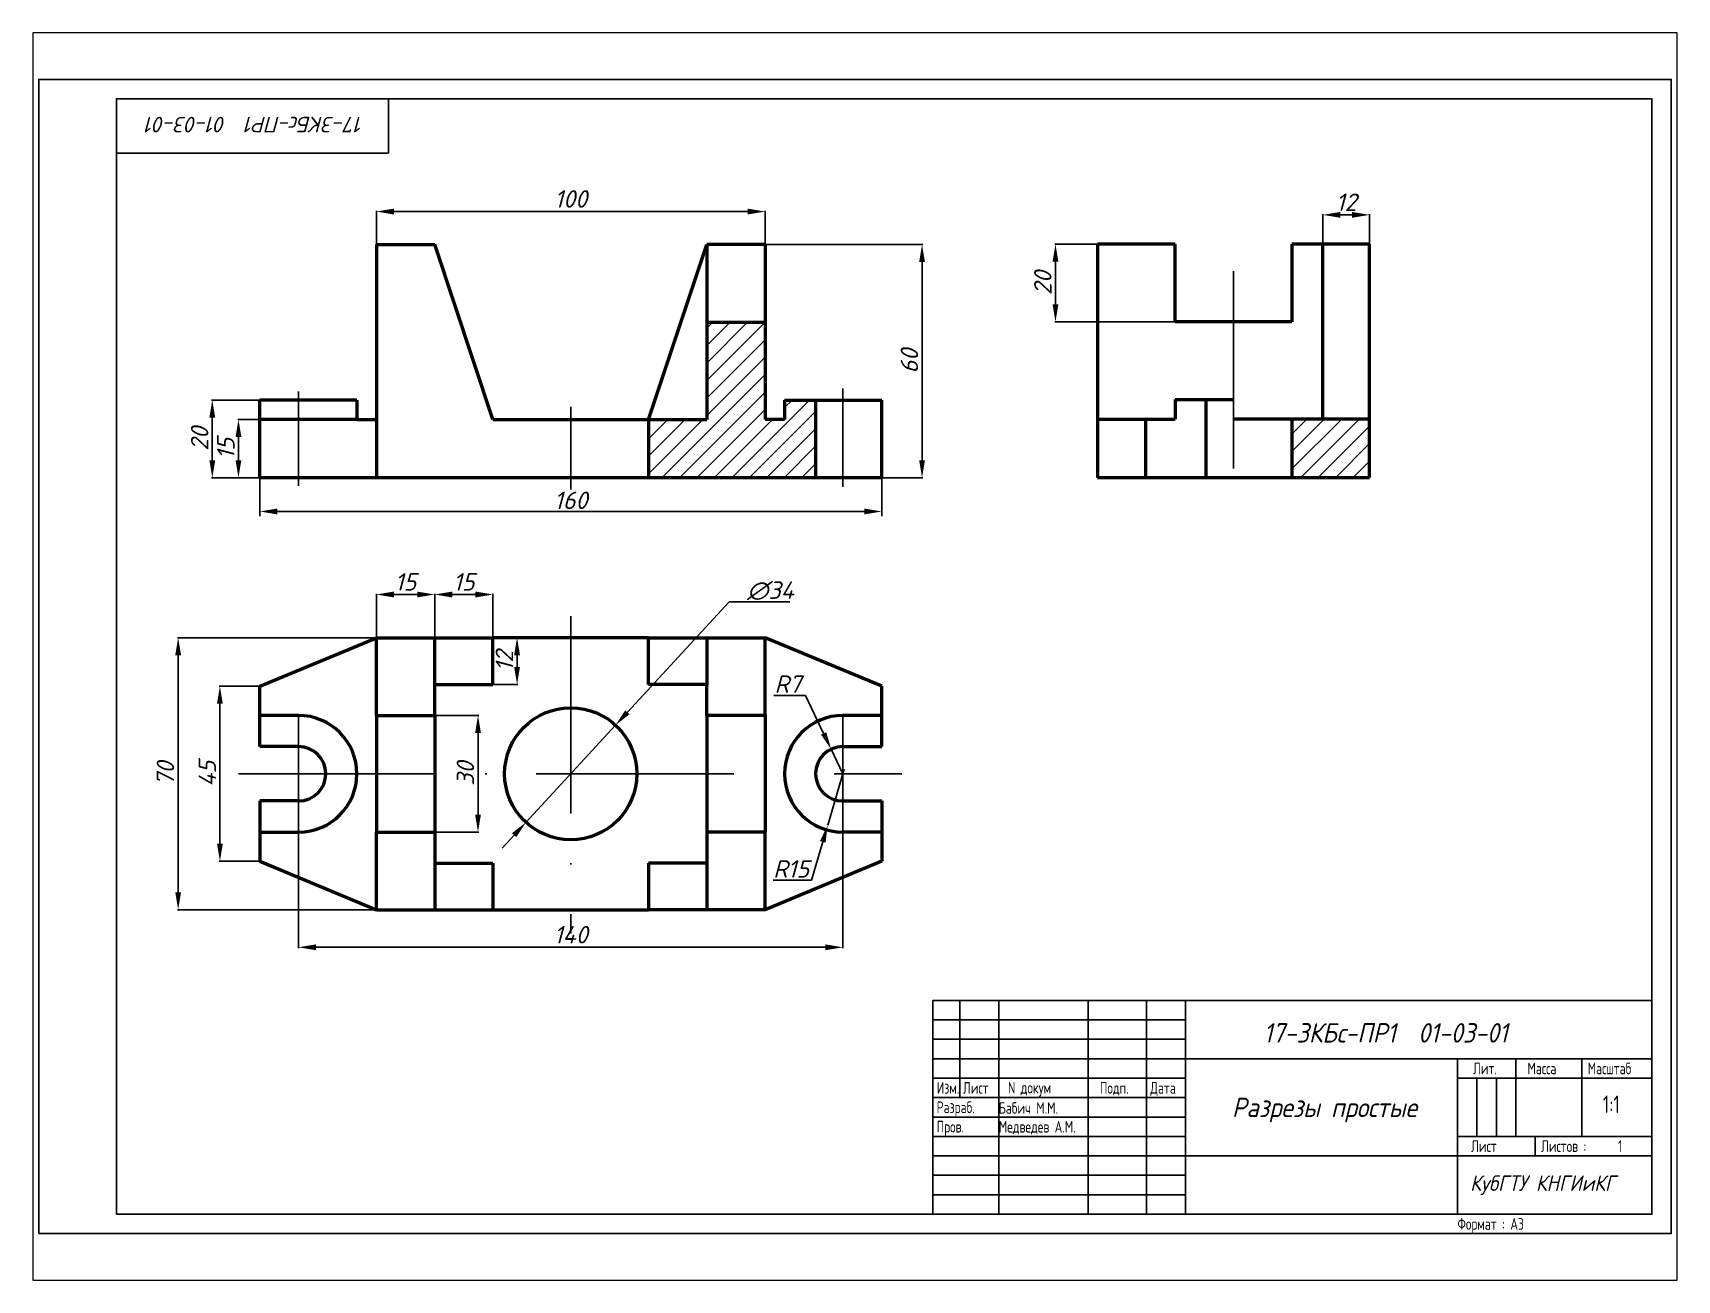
# Paper-space layout 'Лист1' of a CAD drawing. Header units: millimetres. Extents: x 26 to 231, y 20 to 176.
# The model-space entities are those that its viewports show. They can reach past a viewport. Long polylines and large blocks are cut down to what shows.
import ezdxf

# ---------------------------------------------------------------- set-up
doc = ezdxf.new("R2010")
doc.units = ezdxf.units.MM
doc.linetypes.add('ACAD_ISO10W100', pattern=[18, 12, -3, 0, -3])
doc.linetypes.add('штрихпунктирная2', pattern=[12.7, 6.35, -3.175, 0, -3.175])
doc.layers.add('FORM', color=5, linetype='Continuous')
doc.styles.add('ESKDUHP', font='simplex.shx', dxfattribs={"width": 0.7})
doc.styles.get("Standard").update_dxf_attribs({"font": 'isocpeui.ttf'})
doc.dimstyles.new('ISO-25', dxfattribs={"dimtxt": 4.5, "dimasz": 4.5, "dimexe": 1.25, "dimexo": 0.625, "dimtad": 1, "dimtoh": 1, "dimtxsty": 'Standard', "dimcen": 2.5, "dimadec": 0, "dimazin": 0, "dimtfac": 1, "dimtmove": 0, "dimatfit": 3, "dimfxl": 1, "dimarcsym": 0})
doc.dimstyles.get("Standard").update_dxf_attribs({"dimtxt": 4.5, "dimasz": 4.5, "dimexe": 0.18, "dimexo": 0.0625, "dimgap": 1, "dimtad": 1, "dimtoh": 1, "dimdec": 0, "dimzin": 0, "dimdsep": 46, "dimtxsty": 'Standard', "dimcen": 2.5, "dimadec": 0, "dimazin": 0, "dimtfac": 1, "dimtdec": 0, "dimtofl": 0, "dimtmove": 0, "dimatfit": 3, "dimfxl": 1, "dimtolj": 1, "dimtzin": 0, "dimarcsym": 0})

# ---------------------------------------------------------------- blocks, each defined once
blk = doc.blocks.new('*D8')
at = {"color": 0, "lineweight": -2, "transparency": 16777216}
for p, q in [((56.81, 140.83), (46.44, 140.83)), ((46.62, 136.33), (46.62, 100.33)), ((56.81, 95.83), (46.44, 95.83))]:
    blk.add_line(p, q, dxfattribs=at)
at = {"color": 0, "transparency": 16777216}
for points in [[(45.87, 136.33), (47.37, 136.33), (46.62, 140.83)], [(45.87, 100.33), (47.37, 100.33), (46.62, 95.83)]]:
    blk.add_solid(points, dxfattribs=at)
at = {"layer": 'DEFPOINTS', "color": 0, "transparency": 16777216}
for p in [(56.87, 140.83), (46.62, 95.83), (56.87, 95.83)]:
    blk.add_point(p, dxfattribs=at)
at = {"color": 0, "transparency": 16777216, "insert": (43.37, 118.33), "char_height": 4.5, "attachment_point": 5, "rotation": 90}
blk.add_mtext('\\A1;45', dxfattribs=at)
blk = doc.blocks.new('*D1')
at = {"color": 0, "lineweight": -2, "transparency": 16777216}
for p, q in [((57.57, 214.49), (44.48, 214.49)), ((44.66, 209.99), (44.66, 198.99)), ((57.84, 194.49), (44.48, 194.49))]:
    blk.add_line(p, q, dxfattribs=at)
at = {"color": 0, "transparency": 16777216}
for points in [[(43.91, 209.99), (45.41, 209.99), (44.66, 214.49)], [(43.91, 198.99), (45.41, 198.99), (44.66, 194.49)]]:
    blk.add_solid(points, dxfattribs=at)
at = {"layer": 'DEFPOINTS', "color": 0, "transparency": 16777216}
for p in [(57.63, 214.49), (44.66, 194.49), (57.9, 194.49)]:
    blk.add_point(p, dxfattribs=at)
at = {"color": 0, "transparency": 16777216, "insert": (41.41, 204.49), "char_height": 4.5, "attachment_point": 5, "rotation": 90}
blk.add_mtext('\\A1;20', dxfattribs=at)
blk = doc.blocks.new('*D2')
at = {"color": 0, "lineweight": -2, "transparency": 16777216}
for p, q in [((56.87, 195.1), (56.87, 184.57)), ((216.87, 195.61), (216.87, 184.57)), ((61.37, 185.82), (212.37, 185.82))]:
    blk.add_line(p, q, dxfattribs=at)
at = {"color": 0, "transparency": 16777216}
for points in [[(61.37, 186.57), (61.37, 185.07), (56.87, 185.82)], [(212.37, 186.57), (212.37, 185.07), (216.87, 185.82)]]:
    blk.add_solid(points, dxfattribs=at)
at = {"layer": 'DEFPOINTS', "color": 0, "transparency": 16777216}
for p in [(56.87, 195.72), (216.87, 196.23), (216.87, 185.82)]:
    blk.add_point(p, dxfattribs=at)
at = {"color": 0, "transparency": 16777216, "insert": (136.87, 188.69), "char_height": 4.5, "attachment_point": 5}
blk.add_mtext('160', dxfattribs=at)
blk = doc.blocks.new('*D3')
at = {"color": 0, "lineweight": -2, "transparency": 16777216}
for p, q in [((86.87, 209.56), (86.87, 263.17)), ((91.37, 262.99), (182.37, 262.99)), ((186.87, 209.56), (186.87, 263.17))]:
    blk.add_line(p, q, dxfattribs=at)
at = {"color": 0, "transparency": 16777216}
for points in [[(91.37, 263.74), (91.37, 262.24), (86.87, 262.99)], [(182.37, 263.74), (182.37, 262.24), (186.87, 262.99)]]:
    blk.add_solid(points, dxfattribs=at)
at = {"layer": 'DEFPOINTS', "color": 0, "transparency": 16777216}
for p in [(186.87, 262.99), (86.87, 209.49), (186.87, 209.49)]:
    blk.add_point(p, dxfattribs=at)
at = {"color": 0, "transparency": 16777216, "insert": (136.87, 266.24), "char_height": 4.5, "attachment_point": 5}
blk.add_mtext('\\A1;100', dxfattribs=at)
blk = doc.blocks.new('*D4')
at = {"color": 0, "lineweight": -2, "transparency": 16777216}
for p, q in [((57.84, 209.49), (51.21, 209.49)), ((51.39, 204.99), (51.39, 198.99)), ((57.84, 194.49), (51.21, 194.49))]:
    blk.add_line(p, q, dxfattribs=at)
at = {"color": 0, "transparency": 16777216}
for points in [[(50.64, 204.99), (52.14, 204.99), (51.39, 209.49)], [(50.64, 198.99), (52.14, 198.99), (51.39, 194.49)]]:
    blk.add_solid(points, dxfattribs=at)
at = {"layer": 'DEFPOINTS', "color": 0, "transparency": 16777216}
for p in [(57.9, 209.49), (51.39, 194.49), (57.9, 194.49)]:
    blk.add_point(p, dxfattribs=at)
at = {"color": 0, "transparency": 16777216, "insert": (48.14, 201.99), "char_height": 4.5, "attachment_point": 5, "rotation": 90}
blk.add_mtext('\\A1;15', dxfattribs=at)
blk = doc.blocks.new('*D5')
at = {"color": 0, "lineweight": -2, "transparency": 16777216}
for p, q in [((171.94, 254.49), (227.43, 254.49)), ((227.25, 249.99), (227.25, 198.99)), ((215.37, 194.49), (227.43, 194.49))]:
    blk.add_line(p, q, dxfattribs=at)
at = {"color": 0, "transparency": 16777216}
for points in [[(226.5, 249.99), (228, 249.99), (227.25, 254.49)], [(226.5, 198.99), (228, 198.99), (227.25, 194.49)]]:
    blk.add_solid(points, dxfattribs=at)
at = {"layer": 'DEFPOINTS', "color": 0, "transparency": 16777216}
for p in [(171.87, 254.49), (215.31, 194.49), (227.25, 194.49)]:
    blk.add_point(p, dxfattribs=at)
at = {"color": 0, "transparency": 16777216, "insert": (224, 224.49), "char_height": 4.5, "attachment_point": 5, "rotation": 90}
blk.add_mtext('\\A1;60', dxfattribs=at)
blk = doc.blocks.new('*D9')
at = {"color": 0, "lineweight": -2, "transparency": 16777216}
for p, q in [((86.81, 153.33), (35.7, 153.33)), ((35.88, 148.83), (35.88, 87.83)), ((86.81, 83.33), (35.7, 83.33))]:
    blk.add_line(p, q, dxfattribs=at)
at = {"color": 0, "transparency": 16777216}
for points in [[(35.13, 148.83), (36.63, 148.83), (35.88, 153.33)], [(35.13, 87.83), (36.63, 87.83), (35.88, 83.33)]]:
    blk.add_solid(points, dxfattribs=at)
at = {"layer": 'DEFPOINTS', "color": 0, "transparency": 16777216}
for p in [(86.87, 153.33), (35.88, 83.33), (86.87, 83.33)]:
    blk.add_point(p, dxfattribs=at)
at = {"color": 0, "transparency": 16777216, "insert": (32.6, 118.33), "char_height": 4.5, "attachment_point": 5, "rotation": 90}
blk.add_mtext('\\A1;70', dxfattribs=at)
blk = doc.blocks.new('*D10')
at = {"color": 0, "lineweight": -2, "transparency": 16777216}
for p, q in [((101.87, 153.39), (101.87, 164.63)), ((106.37, 164.45), (112.37, 164.45)), ((116.87, 153.39), (116.87, 164.63))]:
    blk.add_line(p, q, dxfattribs=at)
at = {"color": 0, "transparency": 16777216}
for points in [[(106.37, 165.2), (106.37, 163.7), (101.87, 164.45)], [(112.37, 165.2), (112.37, 163.7), (116.87, 164.45)]]:
    blk.add_solid(points, dxfattribs=at)
at = {"layer": 'DEFPOINTS', "color": 0, "transparency": 16777216}
for p in [(116.87, 164.45), (101.87, 153.33), (116.87, 153.33)]:
    blk.add_point(p, dxfattribs=at)
at = {"color": 0, "transparency": 16777216, "insert": (109.37, 167.7), "char_height": 4.5, "attachment_point": 5}
blk.add_mtext('\\A1;15', dxfattribs=at)
blk = doc.blocks.new('*D6')
at = {"color": 0, "lineweight": -2, "transparency": 16777216}
for p, q in [((86.87, 153.39), (86.87, 164.63)), ((91.37, 164.45), (97.37, 164.45)), ((101.87, 153.39), (101.87, 164.63))]:
    blk.add_line(p, q, dxfattribs=at)
at = {"color": 0, "transparency": 16777216}
for points in [[(91.37, 165.2), (91.37, 163.7), (86.87, 164.45)], [(97.37, 165.2), (97.37, 163.7), (101.87, 164.45)]]:
    blk.add_solid(points, dxfattribs=at)
at = {"layer": 'DEFPOINTS', "color": 0, "transparency": 16777216}
for p in [(101.87, 164.45), (86.87, 153.33), (101.87, 153.33)]:
    blk.add_point(p, dxfattribs=at)
at = {"color": 0, "transparency": 16777216, "insert": (94.37, 167.7), "char_height": 4.5, "attachment_point": 5}
blk.add_mtext('\\A1;15', dxfattribs=at)
blk = doc.blocks.new('*D11')
at = {"color": 0, "lineweight": -2, "transparency": 16777216}
for p, q in [((116.94, 153.33), (123.24, 153.33)), ((123.06, 145.83), (123.06, 148.83)), ((116.94, 141.33), (123.24, 141.33))]:
    blk.add_line(p, q, dxfattribs=at)
at = {"color": 0, "transparency": 16777216}
for points in [[(122.31, 148.83), (123.81, 148.83), (123.06, 153.33)], [(122.31, 145.83), (123.81, 145.83), (123.06, 141.33)]]:
    blk.add_solid(points, dxfattribs=at)
at = {"layer": 'DEFPOINTS', "color": 0, "transparency": 16777216}
for p in [(116.87, 153.33), (123.06, 153.33), (116.87, 141.33)]:
    blk.add_point(p, dxfattribs=at)
at = {"color": 0, "transparency": 16777216, "insert": (119.81, 147.33), "char_height": 4.5, "attachment_point": 5, "rotation": 90}
blk.add_mtext('\\A1;12', dxfattribs=at)
blk = doc.blocks.new('*D12')
at = {"color": 0, "lineweight": -2, "transparency": 16777216}
for p, q in [((189.15, 138.48), (197.28, 138.48)), ((197.28, 138.48), (201.93, 128.71)), ((206.87, 118.33), (203.86, 124.65))]:
    blk.add_line(p, q, dxfattribs=at)
at = {"color": 0, "transparency": 16777216}
blk.add_solid([(202.61, 129.03), (201.25, 128.39), (203.86, 124.65)], dxfattribs=at)
at = {"layer": 'DEFPOINTS', "color": 0, "transparency": 16777216}
for p in [(203.86, 124.65), (206.87, 118.33)]:
    blk.add_point(p, dxfattribs=at)
at = {"color": 0, "transparency": 16777216, "insert": (192.72, 141.38), "char_height": 4.5, "attachment_point": 5}
blk.add_mtext('R7', dxfattribs=at)
blk = doc.blocks.new('*D7')
at = {"color": 0, "lineweight": -2, "transparency": 16777216}
for p, q in [((207.23, 119.52), (202.99, 105.13)), ((198.81, 90.96), (201.71, 100.82)), ((188.96, 90.96), (198.81, 90.96))]:
    blk.add_line(p, q, dxfattribs=at)
at = {"color": 0, "transparency": 16777216}
blk.add_solid([(201, 101.03), (202.43, 100.61), (202.99, 105.13)], dxfattribs=at)
at = {"layer": 'DEFPOINTS', "color": 0, "transparency": 16777216}
for p in [(207.23, 119.52), (202.99, 105.13)]:
    blk.add_point(p, dxfattribs=at)
at = {"color": 0, "transparency": 16777216, "insert": (193.57, 93.84), "char_height": 4.5, "attachment_point": 5}
blk.add_mtext('R15', dxfattribs=at)
blk = doc.blocks.new('*D13')
at = {"color": 0, "lineweight": -2, "transparency": 16777216}
for p, q in [((177.61, 162.54), (151.44, 134.14)), ((193.2, 162.54), (177.61, 162.54)), ((125.35, 105.82), (148.39, 130.83)), ((122.31, 102.51), (119.26, 99.2))]:
    blk.add_line(p, q, dxfattribs=at)
at = {"color": 0, "transparency": 16777216}
for points in [[(150.89, 134.65), (151.99, 133.63), (148.39, 130.83)], [(121.75, 103.02), (122.86, 102.01), (125.35, 105.82)]]:
    blk.add_solid(points, dxfattribs=at)
at = {"layer": 'DEFPOINTS', "color": 0, "transparency": 16777216}
for p in [(148.39, 130.83), (125.35, 105.82)]:
    blk.add_point(p, dxfattribs=at)
at = {"color": 0, "transparency": 16777216, "insert": (188.26, 165.42), "char_height": 4.5, "attachment_point": 5}
blk.add_mtext('∅34', dxfattribs=at)
blk = doc.blocks.new('*D14')
at = {"color": 0, "lineweight": -2, "transparency": 16777216}
for p, q in [((66.87, 133.26), (66.87, 73.49)), ((206.87, 133.26), (206.87, 73.49)), ((71.37, 73.67), (202.37, 73.67))]:
    blk.add_line(p, q, dxfattribs=at)
at = {"color": 0, "transparency": 16777216}
for points in [[(71.37, 74.42), (71.37, 72.92), (66.87, 73.67)], [(202.37, 74.42), (202.37, 72.92), (206.87, 73.67)]]:
    blk.add_solid(points, dxfattribs=at)
at = {"layer": 'DEFPOINTS', "color": 0, "transparency": 16777216}
for p in [(66.87, 133.33), (206.87, 133.33), (206.87, 73.67)]:
    blk.add_point(p, dxfattribs=at)
at = {"color": 0, "transparency": 16777216, "insert": (136.87, 76.92), "char_height": 4.5, "attachment_point": 5}
blk.add_mtext('\\A1;140', dxfattribs=at)
blk = doc.blocks.new('*D15')
at = {"color": 0, "lineweight": -2, "transparency": 16777216}
for p, q in [((101.94, 133.33), (113.2, 133.33)), ((113.02, 128.83), (113.02, 107.83)), ((101.94, 103.33), (113.2, 103.33))]:
    blk.add_line(p, q, dxfattribs=at)
at = {"color": 0, "transparency": 16777216}
for points in [[(112.27, 128.83), (113.77, 128.83), (113.02, 133.33)], [(112.27, 107.83), (113.77, 107.83), (113.02, 103.33)]]:
    blk.add_solid(points, dxfattribs=at)
at = {"layer": 'DEFPOINTS', "color": 0, "transparency": 16777216}
for p in [(101.87, 133.33), (101.87, 103.33), (113.02, 103.33)]:
    blk.add_point(p, dxfattribs=at)
at = {"color": 0, "transparency": 16777216, "insert": (109.77, 118.33), "char_height": 4.5, "attachment_point": 5, "rotation": 90}
blk.add_mtext('\\A1;30', dxfattribs=at)
blk = doc.blocks.new('*D16')
at = {"color": 0, "lineweight": -2, "transparency": 16777216}
for p, q in [((330.36, 254.66), (330.36, 262.32)), ((342.36, 254.66), (342.36, 262.32)), ((334.86, 262.14), (337.86, 262.14))]:
    blk.add_line(p, q, dxfattribs=at)
at = {"color": 0, "transparency": 16777216}
for points in [[(334.86, 262.89), (334.86, 261.39), (330.36, 262.14)], [(337.86, 262.89), (337.86, 261.39), (342.36, 262.14)]]:
    blk.add_solid(points, dxfattribs=at)
at = {"layer": 'DEFPOINTS', "color": 0, "transparency": 16777216}
for p in [(342.36, 262.14), (330.36, 254.6), (342.36, 254.6)]:
    blk.add_point(p, dxfattribs=at)
at = {"color": 0, "transparency": 16777216, "insert": (336.36, 265.39), "char_height": 4.5, "attachment_point": 5}
blk.add_mtext('\\A1;12', dxfattribs=at)
blk = doc.blocks.new('*D17')
at = {"color": 0, "lineweight": -2, "transparency": 16777216}
for p, q in [((292.3, 254.6), (261.39, 254.6)), ((261.57, 239.1), (261.57, 250.1)), ((292.3, 234.6), (261.39, 234.6))]:
    blk.add_line(p, q, dxfattribs=at)
at = {"color": 0, "transparency": 16777216}
for points in [[(260.82, 250.1), (262.32, 250.1), (261.57, 254.6)], [(260.82, 239.1), (262.32, 239.1), (261.57, 234.6)]]:
    blk.add_solid(points, dxfattribs=at)
at = {"layer": 'DEFPOINTS', "color": 0, "transparency": 16777216}
for p in [(261.57, 254.6), (292.36, 254.6), (292.36, 234.6)]:
    blk.add_point(p, dxfattribs=at)
at = {"color": 0, "transparency": 16777216, "insert": (258.32, 244.6), "char_height": 4.5, "attachment_point": 5, "rotation": 90}
blk.add_mtext('\\A1;20', dxfattribs=at)

msp = doc.modelspace()

# ---------------------------------------------------------------- hatches: boundary and pattern name
at = {"linetype": 'штрихпунктирная2'}
h = msp.add_hatch(dxfattribs=at)
h.set_pattern_fill('ANSI31', color=256)
h.set_pattern_definition([(45, (-1178.261, -2028.6547), (-2.245064, 2.245064), [])])
h.paths.add_polyline_path([(199.873, 214.494), (191.873, 214.494), (191.873, 209.494), (186.873, 209.494), (186.873, 234.494), (171.873, 234.494), (171.873, 209.494), (156.873, 209.494), (156.873, 194.494), (199.873, 194.494)])
h = msp.add_hatch()
h.set_pattern_fill('ANSI31', color=256)
h.set_pattern_definition([(45, (-1214.9186, -1973.6322), (-2.245064, 2.245064), [])])
h.paths.add_polyline_path([(342.36, 194.6), (342.36, 209.6), (322.36, 209.6), (322.36, 194.6)])

# ---------------------------------------------------------------- linework, layer by layer
at = {"lineweight": 50}
for p, q in [((86.873, 254.494), (101.873, 254.494)), ((86.873, 254.494), (86.873, 234.494)), ((116.873, 209.494), (101.873, 254.494)), ((156.873, 209.494), (171.873, 254.494)), ((186.873, 254.494), (171.873, 254.494)), ((171.873, 254.494), (171.873, 209.494)), ((186.873, 254.494), (186.873, 234.494)), ((272.36, 254.6), (272.36, 194.6)), ((292.36, 254.6), (272.36, 254.6)), ((292.36, 234.6), (292.36, 254.6)), ((342.36, 254.6), (322.36, 254.6)), ((322.36, 254.6), (322.36, 234.6)), ((330.36, 209.6), (330.36, 254.6)), ((342.36, 194.6), (342.36, 254.6)), ((86.873, 234.494), (86.873, 209.494)), ((171.873, 234.494), (186.873, 234.494)), ((186.873, 234.494), (186.873, 209.494)), ((322.36, 234.6), (292.36, 234.6)), ((56.873, 209.494), (56.873, 214.494)), ((73.873, 214.494), (56.873, 214.494)), ((81.873, 214.494), (73.873, 214.494)), ((81.873, 214.494), (81.873, 209.494)), ((191.873, 214.494), (191.873, 209.494)), ((191.873, 214.494), (199.873, 214.494)), ((199.873, 214.494), (216.873, 214.494)), ((199.873, 214.494), (199.873, 194.494)), ((216.873, 209.494), (216.873, 214.494)), ((292.36, 214.6), (307.36, 214.6)), ((292.36, 214.6), (292.36, 209.6)), ((300.36, 194.6), (300.36, 214.6)), ((56.873, 194.494), (56.873, 209.494)), ((73.873, 209.494), (56.873, 209.494)), ((81.873, 209.494), (73.873, 209.494)), ((81.873, 209.494), (86.873, 209.494)), ((86.873, 209.494), (86.873, 194.494)), ((116.873, 209.494), (156.873, 209.494)), ((156.873, 209.494), (171.873, 209.494)), ((156.873, 209.494), (156.873, 194.494)), ((191.873, 209.494), (186.873, 209.494)), ((216.873, 194.494), (216.873, 209.494)), ((272.36, 209.6), (292.36, 209.6)), ((284.86, 194.6), (284.86, 209.6)), ((342.36, 209.6), (307.36, 209.6)), ((322.36, 209.6), (322.36, 194.6)), ((272.36, 194.6), (342.36, 194.6)), ((216.873, 194.494), (56.873, 194.494)), ((56.873, 140.825), (86.873, 153.325)), ((86.873, 133.325), (86.873, 153.325)), ((86.873, 153.325), (101.873, 153.325)), ((101.873, 153.325), (116.873, 153.325)), ((101.873, 141.325), (101.873, 153.325)), ((116.873, 141.325), (116.873, 153.325)), ((136.873, 153.325), (116.873, 153.325)), ((156.873, 153.325), (136.873, 153.325)), ((156.873, 141.325), (156.873, 153.325)), ((156.873, 153.325), (171.873, 153.325)), ((171.873, 153.325), (186.873, 153.325)), ((171.873, 153.325), (171.873, 141.325)), ((186.873, 133.325), (186.873, 153.325)), ((216.873, 140.825), (186.873, 153.325)), ((56.873, 133.325), (56.873, 140.825)), ((101.873, 133.325), (101.873, 141.325)), ((101.873, 141.325), (116.873, 141.325)), ((171.873, 141.325), (156.873, 141.325)), ((171.873, 133.325), (171.873, 141.325)), ((216.873, 133.325), (216.873, 140.825)), ((56.873, 125.325), (56.873, 133.325)), ((66.873, 133.325), (56.873, 133.325)), ((86.873, 133.325), (101.873, 133.325)), ((86.873, 133.325), (86.873, 118.325)), ((101.873, 133.325), (101.873, 103.325)), ((186.873, 133.325), (171.873, 133.325)), ((171.873, 133.325), (171.873, 103.325)), ((186.873, 133.325), (186.873, 118.325)), ((216.873, 133.325), (206.873, 133.325)), ((216.873, 125.325), (216.873, 133.325)), ((66.873, 125.325), (56.873, 125.325)), ((206.873, 125.325), (216.873, 125.325)), ((86.873, 118.325), (86.873, 103.325)), ((186.873, 118.325), (186.873, 103.325)), ((56.873, 111.325), (56.873, 103.325)), ((66.873, 111.325), (56.873, 111.325)), ((206.873, 111.325), (216.873, 111.325)), ((216.873, 111.325), (216.873, 103.325)), ((56.873, 103.325), (66.873, 103.325)), ((56.873, 103.325), (56.873, 95.825)), ((86.873, 83.325), (86.873, 103.325)), ((86.873, 103.325), (101.873, 103.325)), ((101.873, 103.325), (101.873, 95.325)), ((186.873, 103.325), (171.873, 103.325)), ((171.873, 103.325), (171.873, 95.325)), ((186.873, 83.325), (186.873, 103.325)), ((216.873, 103.325), (206.873, 103.325)), ((216.873, 103.325), (216.873, 95.825)), ((56.873, 95.825), (86.873, 83.325)), ((101.873, 95.325), (116.873, 95.325)), ((101.873, 95.325), (101.873, 83.325)), ((116.873, 95.325), (116.873, 83.325)), ((171.873, 95.325), (156.873, 95.325)), ((156.873, 95.325), (156.873, 83.325)), ((171.873, 95.325), (171.873, 83.325)), ((216.873, 95.825), (186.873, 83.325)), ((86.873, 83.325), (101.873, 83.325)), ((101.873, 83.325), (116.873, 83.325)), ((116.873, 83.325), (136.873, 83.325)), ((136.873, 83.325), (156.873, 83.325)), ((171.873, 83.325), (156.873, 83.325)), ((186.873, 83.325), (171.873, 83.325))]:
    msp.add_line(p, q, dxfattribs=at)
at = {"linetype": 'ACAD_ISO10W100'}
for p, q in [((307.36, 247.689), (307.36, 188.267)), ((66.873, 192.378), (66.873, 216.663)), ((136.873, 158.849), (136.873, 77.257)), ((51.407, 118.325), (222.017, 118.325))]:
    msp.add_line(p, q, dxfattribs=at)
at = {"linetype": 'штрихпунктирная2'}
for p, q in [((206.873, 192.174), (206.873, 217.479)), ((136.873, 212.715), (136.873, 191.47))]:
    msp.add_line(p, q, dxfattribs=at)
at = {"color": 0}
for p, q in [((295, 60), (230, 60)), ((230, 60), (230, 55)), ((230, 5), (230, 60)), ((230, 60), (237, 60)), ((237, 60), (237, 35)), ((237, 35), (237, 60)), ((237, 60), (415, 60)), ((270, 60), (247, 60)), ((247, 60), (247, 5)), ((270, 5), (270, 60)), ((295, 60), (285, 60)), ((285, 60), (285, 5)), ((295, 5), (295, 60)), ((415, 60), (415, 45)), ((230, 55), (295, 55)), ((295, 55), (295, 50)), ((295, 50), (230, 50)), ((230, 50), (230, 45)), ((230, 45), (295, 45)), ((295, 45), (295, 40)), ((415, 45), (295, 45)), ((295, 45), (295, 20)), ((380, 45), (365, 45)), ((365, 45), (365, 5)), ((380, 25), (380, 45)), ((415, 45), (397, 45)), ((397, 45), (397, 25)), ((415, 40), (415, 45)), ((295, 40), (230, 40)), ((230, 40), (230, 35)), ((365, 25), (365, 40)), ((365, 40), (370, 40)), ((415, 40), (365, 40)), ((370, 40), (370, 25)), ((375, 25), (375, 40)), ((375, 40), (415, 40)), ((415, 5), (415, 40)), ((230, 35), (295, 35)), ((295, 35), (295, 30)), ((295, 30), (230, 30)), ((230, 30), (230, 25)), ((230, 25), (295, 25)), ((295, 25), (295, 20)), ((415, 25), (365, 25)), ((370, 25), (375, 25)), ((397, 25), (380, 25)), ((385, 25), (385, 20)), ((415, 20), (415, 25)), ((295, 20), (230, 20)), ((230, 20), (230, 15)), ((295, 20), (415, 20)), ((230, 15), (295, 15)), ((295, 15), (295, 10)), ((295, 10), (230, 10)), ((230, 10), (230, 5)), ((230, 5), (295, 5)), ((247, 5), (230, 5)), ((285, 5), (270, 5)), ((365, 5), (295, 5)), ((295, 5), (415, 5))]:
    msp.add_line(p, q, dxfattribs=at)
at = {"lineweight": 50}
msp.add_circle((136.873, 118.325), 17, dxfattribs=at)
for centre, radius, start, end in [((66.873, 118.325), 15, 270, 90), ((206.873, 118.325), 15, 90, 270), ((66.873, 118.325), 7, 270, 90), ((206.873, 118.325), 7, 90, 270)]:
    msp.add_arc(centre, radius, start, end, dxfattribs=at)
at = {"layer": 'FORM', "color": 0}
msp.add_line((90, 278), (90, 292), dxfattribs=at)
at = {"layer": 'FORM', "color": 0, "ltscale": 0.01}
msp.add_line((90, 278), (20, 278), dxfattribs=at)
at = {"layer": 'FORM', "color": 7, "ltscale": 0.01, "true_color": 0xffffff}
msp.add_lwpolyline([(0, 0), (420, 0), (420, 297), (0, 297)], close=True, dxfattribs=at)
at = {"layer": 'FORM', "color": 0, "ltscale": 0.01}
msp.add_lwpolyline([(20, 5), (415, 5), (415, 292), (20, 292)], close=True, dxfattribs=at)

# ---------------------------------------------------------------- texts
msp.add_text('17-ЗКБс-ПР1  01-03-01', height=4, rotation=180).set_placement((83.573, 287.379))
at = {"width": 0.9}
for s, height, p in [('17-ЗКБс-ПР1  01-03-01', 5, (315.129, 49.156)), ('Разрезы простые', 5, (306.988, 29.976)), ('КубГТУ КНГИиКГ', 4, (368.253, 10.985))]:
    msp.add_text(s, height=height, dxfattribs=at).set_placement(p)
at = {"color": 0, "style": 'ESKDUHP', "width": 0.7}
for s, p in [('Лит.', (369, 41)), ('Масса', (383, 41)), ('Масштаб', (398.5, 41)), ('Изм.', (231.054, 36)), ('Лист', (237.776, 36)), ('N докум', (249.348, 36.05)), ('Подп.', (273, 36)), ('Дата', (285.955, 36)), ('Разраб.', (231, 31)), ('Бабич М.М.', (247, 30.822)), ('Пров.', (231, 26)), ('Медведев А.М.', (247, 25.991)), ('Лист', (368.5, 21)), ('Листов :', (386.5, 21)), ('1', (406.29, 21))]:
    msp.add_text(s, height=3, dxfattribs=at).set_placement(p)
at = {"style": 'ESKDUHP', "width": 0.7}
msp.add_text('1:1', height=4.5, dxfattribs=at).set_placement((402.393, 31.042))
at = {"color": 7, "true_color": 0xffffff, "style": 'ESKDUHP', "width": 0.7}
msp.add_text('Формат : А3', height=3, dxfattribs=at).set_placement((365, 1))

# ---------------------------------------------------------------- dimensions: what is measured, and where the dimension line sits
for base, p1, p2, picture, middle in [((186.873, 262.99), (86.873, 209.494), (186.873, 209.494), '*D3', (136.873, 262.99)), ((206.873, 73.671), (66.873, 133.325), (206.873, 133.325), '*D14', (136.873, 73.671))]:
    dim = msp.add_linear_dim(base=base, p1=p1, p2=p2, dimstyle='Standard')
    dim.commit()
    dim.dimension.update_dxf_attribs({"geometry": picture, "text_midpoint": middle, "dimtype": 160})
for base, p1, p2, picture, middle in [((342.36, 262.136), (330.36, 254.6), (342.36, 254.6), '*D16', (336.36, 265.386)), ((101.873, 164.454), (86.873, 153.325), (101.873, 153.325), '*D6', (94.373, 167.704)), ((116.873, 164.454), (101.873, 153.325), (116.873, 153.325), '*D10', (109.373, 167.704))]:
    dim = msp.add_linear_dim(base=base, p1=p1, p2=p2, dimstyle='Standard')
    dim.commit()
    dim.dimension.update_dxf_attribs({"geometry": picture, "text_midpoint": middle})
for base, p1, p2, picture, middle in [((227.248, 194.494), (171.873, 254.494), (215.31, 194.494), '*D5', (227.248, 224.494)), ((44.658, 194.494), (57.633, 214.494), (57.904, 194.494), '*D1', (44.658, 204.494)), ((35.877, 83.325), (86.873, 153.325), (86.873, 83.325), '*D9', (35.877, 118.325)), ((46.617, 95.825), (56.873, 140.825), (56.873, 95.825), '*D8', (46.617, 118.325))]:
    dim = msp.add_linear_dim(base=base, p1=p1, p2=p2, angle=90, dimstyle='Standard')
    dim.commit()
    dim.dimension.update_dxf_attribs({"geometry": picture, "text_midpoint": middle, "dimtype": 160})
for base, p1, p2, picture, middle in [((261.573, 254.6), (292.36, 234.6), (292.36, 254.6), '*D17', (258.323, 244.6)), ((51.391, 194.494), (57.904, 209.494), (57.904, 194.494), '*D4', (48.141, 201.994)), ((123.06, 153.325), (116.873, 141.325), (116.873, 153.325), '*D11', (119.81, 147.325)), ((113.022, 103.325), (101.873, 133.325), (101.873, 103.325), '*D15', (109.772, 118.325))]:
    dim = msp.add_linear_dim(base=base, p1=p1, p2=p2, angle=90, dimstyle='Standard')
    dim.commit()
    dim.dimension.update_dxf_attribs({"geometry": picture, "text_midpoint": middle})
dim = msp.add_linear_dim(base=(216.873, 185.815), p1=(56.873, 195.722), p2=(216.873, 196.231), dimstyle='ISO-25', override={"dimtxsty": 'Standard'})
dim.commit()
dim.dimension.update_dxf_attribs({"geometry": '*D2', "text_midpoint": (136.873, 185.815), "dimtype": 160})
dim = msp.add_diameter_dim_2p(p1=(125.354, 105.823), p2=(148.393, 130.827), dimstyle='ISO-25')
dim.commit()
dim.dimension.update_dxf_attribs({"geometry": '*D13', "text_midpoint": (188.259, 162.541), "dimtype": 163})
for center, mpoint, picture, middle in [((206.873, 118.325), (203.864, 124.645), '*D12', (192.715, 138.478)), ((207.232, 119.521), (202.988, 105.134), '*D7', (193.572, 90.965))]:
    dim = msp.add_radius_dim(center=center, mpoint=mpoint, dimstyle='ISO-25')
    dim.commit()
    dim.dimension.update_dxf_attribs({"geometry": picture, "text_midpoint": middle, "dimtype": 164})

psp = doc.layouts.new('Лист1')

# ---------------------------------------------------------------- viewports
at = {"layer": '0'}
psp.add_viewport(center=(128.5, 97.5), size=(205.6, 156), view_center_point=(210, 148.5), view_height=320.94252, dxfattribs=at)

doc.saveas('drawing.dxf')
